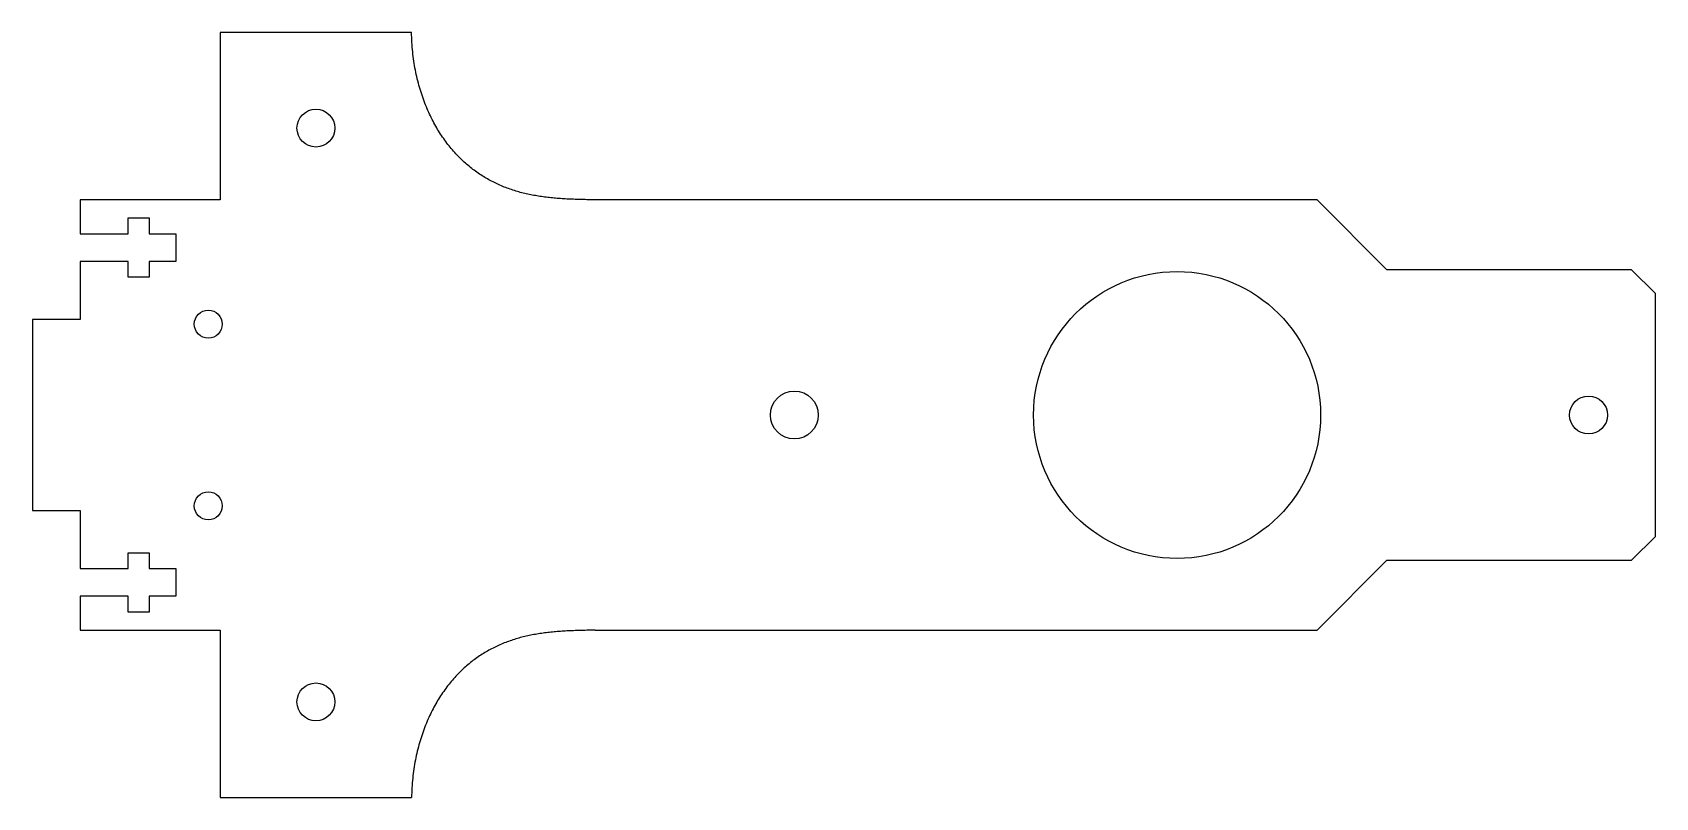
# Model space of a CAD drawing. Extents: x -5.98 to 2.5, y -2 to 2.
import ezdxf

# ---------------------------------------------------------------- set-up
doc = ezdxf.new("R2010")
doc.units = 0
doc.layers.get('0').update_dxf_attribs({"linetype": 'CONTINUOUS'})

msp = doc.modelspace()

# ---------------------------------------------------------------- linework, layer by layer
for points in [[(-4, 2), (-5, 2), (-5, 1.125), (-5.7313, 1.125), (-5.7313, 0.948), (-5.4813, 0.948), (-5.4813, 1.03), (-5.3713, 1.03), (-5.3713, 0.948), (-5.2313, 0.948), (-5.2313, 0.802), (-5.3713, 0.802), (-5.3713, 0.72), (-5.4813, 0.72), (-5.4813, 0.802), (-5.7313, 0.802), (-5.7313, 0.5), (-5.9813, 0.5), (-5.9813, -0.5), (-5.7313, -0.5), (-5.7313, -0.802), (-5.4813, -0.802), (-5.4813, -0.72), (-5.3713, -0.72), (-5.3713, -0.802), (-5.2313, -0.802), (-5.2313, -0.948), (-5.3713, -0.948), (-5.3713, -1.03), (-5.4813, -1.03), (-5.4813, -0.948), (-5.7313, -0.948), (-5.7313, -1.125), (-5, -1.125), (-5, -2), (-4, -2)], [(-3.0401, -1.125), (0.7313, -1.125), (1.0966, -0.7596), (2.375, -0.7596), (2.5, -0.6346), (2.5, 0.6346), (2.375, 0.7596), (1.0966, 0.7596), (0.7313, 1.125), (-3.0401, 1.125)]]:
    msp.add_lwpolyline(points)
for points in [[(-3.0401, 1.125, 0), (-3.0491, 1.1251, 0), (-3.058, 1.1253, 0), (-3.067, 1.1254, 0), (-3.0758, 1.1256, 0), (-3.0847, 1.1257, 0), (-3.0935, 1.1259, 0), (-3.1023, 1.1261, 0), (-3.1111, 1.1263, 0), (-3.1198, 1.1265, 0), (-3.1285, 1.1268, 0), (-3.1372, 1.127, 0), (-3.1458, 1.1273, 0), (-3.1544, 1.1276, 0), (-3.163, 1.128, 0), (-3.1715, 1.1283, 0), (-3.1801, 1.1287, 0), (-3.1886, 1.1292, 0), (-3.1971, 1.1296, 0), (-3.2055, 1.1301, 0), (-3.2139, 1.1306, 0), (-3.2223, 1.1312, 0), (-3.2307, 1.1318, 0), (-3.2391, 1.1325, 0), (-3.2474, 1.1332, 0), (-3.2557, 1.1339, 0), (-3.2639, 1.1347, 0), (-3.2722, 1.1355, 0), (-3.2804, 1.1364, 0), (-3.2886, 1.1373, 0), (-3.2968, 1.1383, 0), (-3.305, 1.1393, 0), (-3.3131, 1.1404, 0), (-3.3212, 1.1416, 0), (-3.3293, 1.1428, 0), (-3.3373, 1.144, 0), (-3.3454, 1.1454, 0), (-3.3534, 1.1467, 0), (-3.3613, 1.1482, 0), (-3.3693, 1.1497, 0), (-3.3773, 1.1512, 0), (-3.3852, 1.1529, 0), (-3.3931, 1.1546, 0), (-3.4009, 1.1563, 0), (-3.4088, 1.1582, 0), (-3.4166, 1.1601, 0), (-3.4244, 1.1621, 0), (-3.4321, 1.1641, 0), (-3.4399, 1.1663, 0), (-3.4476, 1.1685, 0), (-3.4553, 1.1707, 0), (-3.463, 1.1731, 0), (-3.4706, 1.1756, 0), (-3.4782, 1.1781, 0), (-3.4858, 1.1807, 0), (-3.4934, 1.1833, 0), (-3.5009, 1.1861, 0), (-3.5084, 1.1889, 0), (-3.5159, 1.1919, 0), (-3.5233, 1.1949, 0), (-3.5308, 1.198, 0), (-3.5382, 1.2012, 0), (-3.5455, 1.2044, 0), (-3.5529, 1.2078, 0), (-3.5602, 1.2112, 0), (-3.5675, 1.2148, 0), (-3.5747, 1.2184, 0), (-3.5819, 1.2221, 0), (-3.5891, 1.226, 0), (-3.5963, 1.2299, 0), (-3.6034, 1.2339, 0), (-3.6105, 1.238, 0), (-3.6175, 1.2422, 0), (-3.6245, 1.2464, 0), (-3.6315, 1.2508, 0), (-3.6385, 1.2553, 0), (-3.6454, 1.2599, 0), (-3.6523, 1.2646, 0), (-3.6591, 1.2693, 0), (-3.6659, 1.2742, 0), (-3.6727, 1.2792, 0), (-3.6794, 1.2842, 0), (-3.6861, 1.2894, 0), (-3.6927, 1.2947, 0), (-3.6993, 1.3001, 0), (-3.7059, 1.3055, 0), (-3.7124, 1.3111, 0), (-3.7189, 1.3168, 0), (-3.7253, 1.3226, 0), (-3.7317, 1.3285, 0), (-3.738, 1.3345, 0), (-3.7443, 1.3406, 0), (-3.7506, 1.3468, 0), (-3.7567, 1.3531, 0), (-3.7629, 1.3595, 0), (-3.769, 1.366, 0), (-3.775, 1.3727, 0), (-3.781, 1.3794, 0), (-3.787, 1.3862, 0), (-3.7928, 1.3932, 0), (-3.7987, 1.4002, 0), (-3.8044, 1.4074, 0), (-3.8101, 1.4146, 0), (-3.8158, 1.422, 0), (-3.8214, 1.4295, 0), (-3.8269, 1.4371, 0), (-3.8324, 1.4448, 0), (-3.8378, 1.4526, 0), (-3.8432, 1.4605, 0), (-3.8484, 1.4685, 0), (-3.8537, 1.4766, 0), (-3.8588, 1.4848, 0), (-3.8639, 1.4931, 0), (-3.8689, 1.5016, 0), (-3.8738, 1.5101, 0), (-3.8787, 1.5188, 0), (-3.8835, 1.5275, 0), (-3.8882, 1.5364, 0), (-3.8928, 1.5454, 0), (-3.8974, 1.5545, 0), (-3.9019, 1.5636, 0), (-3.9063, 1.5729, 0), (-3.9106, 1.5823, 0), (-3.9149, 1.5918, 0), (-3.919, 1.6014, 0), (-3.9231, 1.6111, 0), (-3.9271, 1.6209, 0), (-3.931, 1.6309, 0), (-3.9348, 1.6409, 0), (-3.9385, 1.651, 0), (-3.9421, 1.6612, 0), (-3.9457, 1.6716, 0), (-3.9491, 1.682, 0), (-3.9524, 1.6925, 0), (-3.9557, 1.7031, 0), (-3.9588, 1.7139, 0), (-3.9619, 1.7247, 0), (-3.9648, 1.7356, 0), (-3.9676, 1.7467, 0), (-3.9704, 1.7578, 0), (-3.973, 1.769, 0), (-3.9755, 1.7803, 0), (-3.9779, 1.7918, 0), (-3.9802, 1.8033, 0), (-3.9824, 1.8149, 0), (-3.9844, 1.8266, 0), (-3.9863, 1.8384, 0), (-3.9882, 1.8503, 0), (-3.9899, 1.8623, 0), (-3.9914, 1.8743, 0), (-3.9929, 1.8865, 0), (-3.9942, 1.8988, 0), (-3.9954, 1.9111, 0), (-3.9965, 1.9236, 0), (-3.9974, 1.9361, 0), (-3.9982, 1.9487, 0), (-3.9989, 1.9614, 0), (-3.9994, 1.9742, 0), (-3.9998, 1.987, 0), (-4, 2, 0)], [(-3.0401, -1.125, 0), (-3.0491, -1.1251, 0), (-3.058, -1.1253, 0), (-3.067, -1.1254, 0), (-3.0758, -1.1256, 0), (-3.0847, -1.1257, 0), (-3.0935, -1.1259, 0), (-3.1023, -1.1261, 0), (-3.1111, -1.1263, 0), (-3.1198, -1.1265, 0), (-3.1285, -1.1268, 0), (-3.1372, -1.127, 0), (-3.1458, -1.1273, 0), (-3.1544, -1.1276, 0), (-3.163, -1.128, 0), (-3.1715, -1.1283, 0), (-3.1801, -1.1287, 0), (-3.1886, -1.1292, 0), (-3.1971, -1.1296, 0), (-3.2055, -1.1301, 0), (-3.2139, -1.1306, 0), (-3.2223, -1.1312, 0), (-3.2307, -1.1318, 0), (-3.2391, -1.1325, 0), (-3.2474, -1.1332, 0), (-3.2557, -1.1339, 0), (-3.2639, -1.1347, 0), (-3.2722, -1.1355, 0), (-3.2804, -1.1364, 0), (-3.2886, -1.1373, 0), (-3.2968, -1.1383, 0), (-3.305, -1.1393, 0), (-3.3131, -1.1404, 0), (-3.3212, -1.1416, 0), (-3.3293, -1.1428, 0), (-3.3373, -1.144, 0), (-3.3454, -1.1454, 0), (-3.3534, -1.1467, 0), (-3.3613, -1.1482, 0), (-3.3693, -1.1497, 0), (-3.3773, -1.1512, 0), (-3.3852, -1.1529, 0), (-3.3931, -1.1546, 0), (-3.4009, -1.1563, 0), (-3.4088, -1.1582, 0), (-3.4166, -1.1601, 0), (-3.4244, -1.1621, 0), (-3.4321, -1.1641, 0), (-3.4399, -1.1663, 0), (-3.4476, -1.1685, 0), (-3.4553, -1.1707, 0), (-3.463, -1.1731, 0), (-3.4706, -1.1756, 0), (-3.4782, -1.1781, 0), (-3.4858, -1.1807, 0), (-3.4934, -1.1833, 0), (-3.5009, -1.1861, 0), (-3.5084, -1.1889, 0), (-3.5159, -1.1919, 0), (-3.5233, -1.1949, 0), (-3.5308, -1.198, 0), (-3.5382, -1.2012, 0), (-3.5455, -1.2044, 0), (-3.5529, -1.2078, 0), (-3.5602, -1.2112, 0), (-3.5675, -1.2148, 0), (-3.5747, -1.2184, 0), (-3.5819, -1.2221, 0), (-3.5891, -1.226, 0), (-3.5963, -1.2299, 0), (-3.6034, -1.2339, 0), (-3.6105, -1.238, 0), (-3.6175, -1.2422, 0), (-3.6245, -1.2464, 0), (-3.6315, -1.2508, 0), (-3.6385, -1.2553, 0), (-3.6454, -1.2599, 0), (-3.6523, -1.2646, 0), (-3.6591, -1.2693, 0), (-3.6659, -1.2742, 0), (-3.6727, -1.2792, 0), (-3.6794, -1.2842, 0), (-3.6861, -1.2894, 0), (-3.6927, -1.2947, 0), (-3.6993, -1.3001, 0), (-3.7059, -1.3055, 0), (-3.7124, -1.3111, 0), (-3.7189, -1.3168, 0), (-3.7253, -1.3226, 0), (-3.7317, -1.3285, 0), (-3.738, -1.3345, 0), (-3.7443, -1.3406, 0), (-3.7506, -1.3468, 0), (-3.7567, -1.3531, 0), (-3.7629, -1.3595, 0), (-3.769, -1.366, 0), (-3.775, -1.3727, 0), (-3.781, -1.3794, 0), (-3.787, -1.3862, 0), (-3.7928, -1.3932, 0), (-3.7987, -1.4002, 0), (-3.8044, -1.4074, 0), (-3.8101, -1.4146, 0), (-3.8158, -1.422, 0), (-3.8214, -1.4295, 0), (-3.8269, -1.4371, 0), (-3.8324, -1.4448, 0), (-3.8378, -1.4526, 0), (-3.8432, -1.4605, 0), (-3.8484, -1.4685, 0), (-3.8537, -1.4766, 0), (-3.8588, -1.4848, 0), (-3.8639, -1.4931, 0), (-3.8689, -1.5016, 0), (-3.8738, -1.5101, 0), (-3.8787, -1.5188, 0), (-3.8835, -1.5275, 0), (-3.8882, -1.5364, 0), (-3.8928, -1.5454, 0), (-3.8974, -1.5545, 0), (-3.9019, -1.5636, 0), (-3.9063, -1.5729, 0), (-3.9106, -1.5823, 0), (-3.9149, -1.5918, 0), (-3.919, -1.6014, 0), (-3.9231, -1.6111, 0), (-3.9271, -1.6209, 0), (-3.931, -1.6309, 0), (-3.9348, -1.6409, 0), (-3.9385, -1.651, 0), (-3.9421, -1.6612, 0), (-3.9457, -1.6716, 0), (-3.9491, -1.682, 0), (-3.9524, -1.6925, 0), (-3.9557, -1.7031, 0), (-3.9588, -1.7139, 0), (-3.9619, -1.7247, 0), (-3.9648, -1.7356, 0), (-3.9676, -1.7467, 0), (-3.9704, -1.7578, 0), (-3.973, -1.769, 0), (-3.9755, -1.7803, 0), (-3.9779, -1.7918, 0), (-3.9802, -1.8033, 0), (-3.9824, -1.8149, 0), (-3.9844, -1.8266, 0), (-3.9863, -1.8384, 0), (-3.9882, -1.8503, 0), (-3.9899, -1.8623, 0), (-3.9914, -1.8743, 0), (-3.9929, -1.8865, 0), (-3.9942, -1.8988, 0), (-3.9954, -1.9111, 0), (-3.9965, -1.9236, 0), (-3.9974, -1.9361, 0), (-3.9982, -1.9487, 0), (-3.9989, -1.9614, 0), (-3.9994, -1.9742, 0), (-3.9998, -1.987, 0), (-4, -2, 0)]]:
    msp.add_polyline3d(points)
for centre, radius in [((-4.5, 1.5), 0.099), ((0, 0), 0.75), ((-5.0628, 0.475), 0.073), ((-2, 0), 0.125), ((2.15, 0), 0.099), ((-5.0628, -0.475), 0.073), ((-4.5, -1.5), 0.099)]:
    msp.add_circle(centre, radius)

doc.saveas('drawing.dxf')
